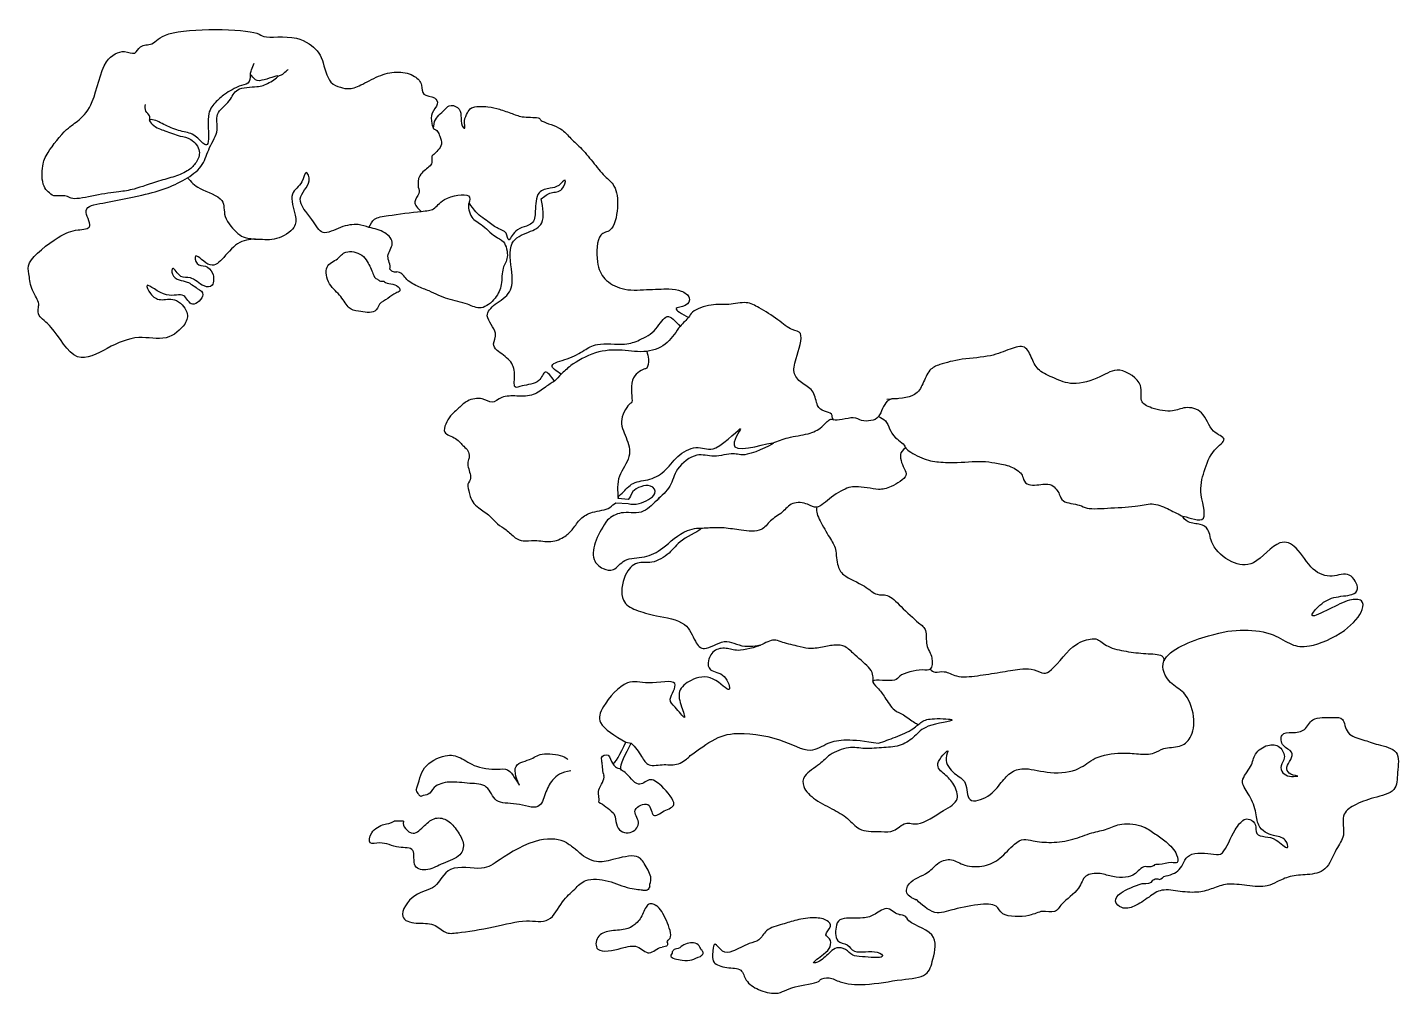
# Model space of a CAD drawing. Extents: x -37 to 169, y -38 to 107.
import ezdxf

# ---------------------------------------------------------------- set-up
doc = ezdxf.new("R2010")
doc.units = 0
doc.layers.add('MODELSKETCH_VISIBLE', color=7, linetype='CONTINUOUS')

msp = doc.modelspace()

# ---------------------------------------------------------------- linework, layer by layer
at = {"layer": 'MODELSKETCH_VISIBLE'}
for p, q in [((51.06, 35.65), (52.9, 35.54)), ((52.88, 36.18), (51.38, 36.3)), ((52.54, -0.38), (53.35, -0.52)), ((19.09, -12.24), (17.68, -12.24)), ((65.61, -31.71), (65.59, -32.46))]:
    msp.add_line(p, q, dxfattribs=at)
for points, knots in [([(-33.53, 81.82), (-34.09, 82.21), (-35.35, 83.06), (-35.32, 86.51), (-34.51, 88.38), (-31.67, 92.02), (-29.61, 93.16), (-27.26, 95.88), (-26.34, 102.33), (-23.04, 103.97), (-21.2, 102.87), (-20.63, 104.64), (-18.38, 104.45), (-16.88, 107.28), (-2.56, 106.9), (-2.21, 105.43), (3.27, 106.25), (6.22, 103.73), (6.94, 102.35), (7.83, 98.63), (9.09, 98.31), (9.61, 98.19)], [0, 0, 0, 0, 0.043194, 0.096011, 0.140845, 0.204244, 0.25072, 0.306302, 0.382467, 0.435309, 0.473158, 0.507527, 0.547357, 0.599244, 0.709016, 0.741921, 0.808689, 0.866363, 0.904941, 0.961524, 1, 1, 1, 1]), ([(-3.94, 100.12), (-3.9, 100.33), (-3.8, 100.83), (-3.52, 101.47), (-3.37, 101.83)], [0, 0, 0, 0, 0.443896, 1, 1, 1, 1]), ([(-35.83, 65.06), (-35.78, 65.28), (-35.66, 65.9), (-37.09, 67.9), (-37.16, 70.13), (-37.75, 71.99), (-32.8, 75.91), (-30.24, 76.8), (-27.25, 76.85), (-29.58, 80.16), (-25.75, 80.8), (-20.27, 81.9), (-16.51, 82.92), (-13.37, 84.43), (-10.9, 86.39), (-10.26, 89.16), (-8.5, 91.66), (-9.47, 94.28), (-6.85, 96), (-6.21, 98.23), (-2.81, 98.18), (-1.34, 98.62), (1.23, 100.44), (-2.35, 99.01), (-3.34, 99.22), (-4.12, 100.65), (-3.83, 98.68), (-5.35, 98.55), (-6.71, 97.79), (-7.85, 97.14), (-9.35, 95.82), (-10.69, 94.09), (-9.95, 89.59), (-10.94, 89.42), (-12.17, 91.15), (-14.2, 91.49), (-16.43, 92.23), (-18.18, 93.29), (-19.38, 93.37), (-18.66, 92.51), (-17.71, 91.93), (-16.8, 91.65), (-15.63, 91.22), (-14.5, 90.78), (-12.78, 90.58), (-11.23, 88.61), (-12.06, 86.8), (-13.15, 85.61), (-15.39, 84.67), (-17.75, 84.1), (-21.45, 82.76), (-23.72, 82.44), (-27.17, 82.02), (-30.67, 81.14), (-31.41, 81.91), (-32.73, 81.86), (-33.53, 81.82)], [0, 0, 0, 0, 0.011153, 0.030749, 0.049905, 0.066294, 0.097128, 0.120026, 0.137558, 0.157321, 0.178537, 0.209969, 0.235458, 0.259171, 0.281357, 0.30276, 0.324562, 0.344067, 0.365235, 0.383681, 0.405592, 0.423521, 0.439851, 0.459961, 0.47405, 0.485914, 0.499315, 0.513897, 0.53005, 0.54476, 0.562364, 0.581758, 0.607724, 0.616528, 0.634257, 0.652738, 0.672527, 0.691383, 0.702261, 0.713222, 0.727255, 0.739816, 0.753953, 0.768112, 0.784765, 0.803664, 0.820641, 0.836905, 0.856327, 0.876899, 0.901989, 0.921601, 0.946018, 0.969581, 0.981549, 1, 1, 1, 1]), ([(0.18, 99.86), (0.37, 99.9), (0.77, 99.99), (1.41, 100.59), (1.66, 100.79), (1.76, 100.87)], [0, 0, 0, 0, 0.325097, 0.718879, 1, 1, 1, 1]), ([(9.61, 98.19), (10.05, 98.06), (11.04, 97.78), (13.05, 98.65), (15.63, 100.12), (18.31, 100.65), (20.83, 100.05), (22.01, 98.61), (21.76, 96.82), (23.91, 96.86), (24.45, 95.56), (23.15, 94.33), (23.28, 93.26), (23.35, 92.72)], [0, 0, 0, 0, 0.079436, 0.176734, 0.293232, 0.404308, 0.509762, 0.597573, 0.676226, 0.7637, 0.831834, 0.916097, 1, 1, 1, 1]), ([(-19.11, 93.23), (-19.07, 93.45), (-18.97, 93.94), (-19.83, 94.55), (-19.77, 95.23), (-19.73, 95.58)], [0, 0, 0, 0, 0.294199, 0.639164, 1, 1, 1, 1]), ([(23.35, 92.72), (23.46, 92.35), (23.7, 91.56), (23.53, 93.33), (25.28, 94.64), (25.84, 95.61), (27.45, 95.3), (27.85, 93.92), (27.67, 92.46), (28.51, 91.71), (28.1, 93.26), (28.76, 94.31), (29.16, 95.34), (31.91, 95.33), (33.47, 94.9), (35.53, 94.21), (37.03, 93.56), (39.65, 93.72), (39.64, 93), (42.75, 92.29), (44.03, 90.62), (45.78, 89.12), (47.56, 87), (49.28, 84.73), (51.08, 83.47), (51.52, 80.11), (50.62, 76.28), (48.23, 76.46), (48, 71.68), (49.15, 69.24), (51.96, 67.52), (55.62, 67.73), (58.96, 67.89), (60.82, 67.7), (62.46, 66.61), (61.72, 65.1), (59.21, 65.06), (60.98, 64.1), (61.96, 63.56)], [0, 0, 0, 0, 0.017616, 0.038007, 0.068058, 0.088449, 0.111152, 0.13429, 0.159109, 0.173958, 0.194845, 0.217882, 0.237303, 0.268923, 0.295817, 0.324503, 0.351794, 0.382167, 0.39545, 0.4294, 0.45931, 0.489299, 0.523082, 0.556882, 0.585573, 0.622257, 0.659796, 0.685306, 0.725852, 0.759398, 0.79405, 0.832742, 0.869498, 0.897219, 0.922538, 0.94534, 0.969653, 1, 1, 1, 1]), ([(23.61, 92), (23.84, 91.86), (24.3, 91.57), (24.54, 90.82), (25.02, 89.56), (24.28, 88.74), (23.74, 88.04), (23.22, 87.92), (23.51, 86.76), (22.92, 86.14), (21.26, 85.04), (21.22, 83.14), (21.68, 82.18), (20.3, 80.89), (21.24, 79.98), (21.74, 79.51)], [0, 0, 0, 0, 0.064927, 0.130466, 0.21282, 0.288024, 0.357131, 0.403656, 0.476539, 0.543427, 0.645064, 0.742734, 0.815398, 0.903052, 1, 1, 1, 1]), ([(13.9, 77.09), (13.38, 77.27), (12.22, 77.69), (9.64, 77.31), (6.74, 75.59), (5.5, 78.43), (2.46, 81.37), (5.51, 83.72), (4.28, 86.12), (4.07, 83.53), (1.69, 82.36), (2.95, 78.92), (2.96, 76.93), (-0.03, 75.01), (-2.76, 75.39), (-5.75, 75.21), (-7.83, 72.64), (-9.85, 70.52), (-12.53, 73.75), (-12.11, 71.25), (-10.62, 71.43), (-9.4, 70.37), (-9.4, 68.12), (-11.08, 68.04), (-12.88, 69.93), (-14.43, 69.2), (-15.74, 71.6), (-15.84, 69.82), (-14.65, 69.06), (-13.37, 69.02), (-12.02, 67.9), (-10.43, 67.12), (-12.89, 64.59), (-13.8, 67.6), (-16.48, 66.11), (-20.14, 69.35), (-18.97, 66.84), (-17.51, 65.94), (-15.22, 66.71), (-13.14, 64.39), (-13.6, 62.38), (-16.6, 59.79), (-20.87, 61.06), (-25.37, 59.08), (-30.35, 56.04), (-33.53, 62.3), (-35.92, 63.61), (-35.86, 64.59), (-35.83, 65.06)], [0, 0, 0, 0, 0.018876, 0.042442, 0.066341, 0.089605, 0.116908, 0.142023, 0.158927, 0.177026, 0.199171, 0.224892, 0.244669, 0.270099, 0.294343, 0.318386, 0.344698, 0.366854, 0.389884, 0.405382, 0.421934, 0.4396, 0.459023, 0.474964, 0.497361, 0.514648, 0.533653, 0.547185, 0.563985, 0.580135, 0.599485, 0.615812, 0.636929, 0.656642, 0.679844, 0.705976, 0.722845, 0.741929, 0.763055, 0.786371, 0.805912, 0.832874, 0.862205, 0.894542, 0.925717, 0.960892, 0.983962, 1, 1, 1, 1]), ([(-13.39, 84.56), (-12.89, 83.99), (-11.76, 82.73), (-7.49, 81.57), (-8.26, 78.63), (-5.85, 76.1), (-4.8, 75.47), (-3.52, 75.36), (-2.81, 75.3)], [0, 0, 0, 0, 0.167972, 0.374503, 0.541125, 0.732187, 0.851235, 1, 1, 1, 1]), ([(39.83, 81.39), (40.29, 81.76), (41.23, 82.51), (43.05, 82.34), (43.78, 84.87), (42.38, 83.15), (41.22, 83), (39.02, 82.64), (38.92, 79.53), (38.83, 77.33), (35.79, 77.09), (34.84, 74.48), (34.7, 76.55), (33.24, 76.82), (31.79, 78.04), (29.78, 79.32), (28.69, 81.51), (29, 78.39), (30.85, 77.74), (32.76, 75.57), (34.33, 75.21), (35.03, 72.48), (33.84, 71.05), (33.97, 68.43), (33.08, 66.4), (30.79, 64.49), (28.7, 65.7), (25.69, 66.21), (23.87, 67.1), (22.96, 67.54)], [0, 0, 0, 0, 0.03479, 0.06902, 0.100596, 0.129958, 0.160496, 0.195914, 0.240158, 0.276334, 0.319721, 0.353855, 0.381391, 0.412018, 0.448173, 0.4911, 0.521367, 0.557141, 0.594954, 0.638588, 0.670918, 0.711394, 0.746552, 0.787791, 0.827464, 0.869504, 0.908022, 0.954049, 1, 1, 1, 1]), ([(13.9, 77.09), (14.13, 77.57), (14.63, 78.6), (16.9, 78.85), (21.66, 79.58), (23.8, 79.61), (24.85, 81.61), (29.44, 82.46), (29.04, 81.15), (28.92, 80.7)], [0, 0, 0, 0, 0.113321, 0.250069, 0.457037, 0.586392, 0.722396, 0.900308, 1, 1, 1, 1]), ([(32.87, 65.53), (33.72, 66.09), (35.45, 67.22), (35.55, 70.27), (34.59, 75.13), (37.9, 76.33), (40.51, 77.51), (40.07, 80.02), (39.83, 81.39)], [0, 0, 0, 0, 0.158178, 0.318313, 0.514496, 0.676089, 0.822532, 1, 1, 1, 1]), ([(17.06, 70.83), (17.24, 71.51), (16.2, 72.77), (17.96, 74.68), (16.31, 76.55), (14.74, 76.9), (13.9, 77.09)], [0, 0, 0, 0, 0.241711, 0.485917, 0.726778, 1, 1, 1, 1]), ([(16.15, 69.01), (16.22, 68.63), (18.26, 68.71), (18.75, 67.41), (17.81, 67.26), (16.79, 66.35), (15.32, 65.7), (15.04, 64.04), (12.26, 64.47), (10.78, 64.77), (9.76, 66.88), (7.77, 68.33), (7.04, 71.41), (9.3, 72.23), (10.26, 73.75), (13.11, 73.25), (14.12, 71.04), (14.48, 70.22), (14.81, 69.36), (15.2, 69.31)], [0, 0, 0, 0, 0.064424, 0.108698, 0.14664, 0.200466, 0.256833, 0.308343, 0.379052, 0.435049, 0.500912, 0.573827, 0.646218, 0.710462, 0.768557, 0.839323, 0.907742, 0.952907, 1, 1, 1, 1]), ([(17.06, 70.83), (17.15, 70.7), (17.36, 70.43), (17.83, 70.41), (18.09, 70.39)], [0, 0, 0, 0, 0.445913, 1, 1, 1, 1]), ([(22.96, 67.54), (22.38, 67.75), (21.18, 68.17), (19.34, 69.27), (18.72, 70.44), (18.09, 70.39)], [0, 0, 0, 0, 0.33371, 0.689063, 1, 1, 1, 1]), ([(15.2, 69.31), (15.33, 69.19), (15.59, 68.93), (15.96, 68.99), (16.15, 69.01)], [0, 0, 0, 0, 0.497361, 1, 1, 1, 1]), ([(41.81, 53.97), (41.29, 54.69), (40.3, 56.06), (39.69, 53.52), (37.03, 53.42), (35.53, 52.66), (36.01, 55.23), (35.29, 57.19), (33.16, 58.46), (32.37, 59.56), (33.55, 61.26), (30.92, 63.83), (32.25, 64.99), (32.87, 65.53)], [0, 0, 0, 0, 0.091308, 0.174665, 0.281362, 0.349198, 0.440505, 0.537466, 0.639374, 0.709053, 0.792897, 0.904773, 1, 1, 1, 1]), ([(93.42, 51.32), (92.84, 51.33), (91.54, 51.34), (90.8, 48.42), (89.45, 47.97), (87.89, 47.89), (86.92, 48.85), (83.38, 47.54), (83.74, 49.23), (82.3, 49.34), (81.17, 50.19), (81.01, 52.55), (79.12, 53.48), (77.55, 55.05), (78.09, 57.26), (79.48, 61.51), (77.35, 61.52), (75.46, 63.31), (72.63, 64.97), (70.73, 66.07), (67.95, 65.3), (65.49, 65.7), (62.42, 64.53), (62.05, 63.49), (60.52, 62.22), (59.01, 59.49), (55.66, 58.08), (51.95, 58.76), (47.96, 58.57), (44.25, 56.43), (42.87, 55.05), (42.14, 54.31), (41.81, 53.97)], [0, 0, 0, 0, 0.028603, 0.064842, 0.090679, 0.117195, 0.143043, 0.181578, 0.202663, 0.226903, 0.252818, 0.285405, 0.317229, 0.348414, 0.382681, 0.426334, 0.452605, 0.488883, 0.529844, 0.562322, 0.598782, 0.635385, 0.674155, 0.696587, 0.727104, 0.766564, 0.807764, 0.850906, 0.895976, 0.941712, 0.972932, 1, 1, 1, 1]), ([(42.83, 55.01), (42.09, 55.48), (40.51, 56.5), (44.04, 57.26), (46.28, 58.58), (48.18, 59.82), (52.44, 59.31), (54.58, 60.1), (57.23, 61.48), (58.62, 64.59), (60.01, 63), (60.71, 62.2)], [0, 0, 0, 0, 0.094804, 0.203604, 0.319526, 0.421032, 0.559718, 0.664782, 0.78351, 0.892104, 1, 1, 1, 1]), ([(55.68, 58.44), (55.8, 58.08), (56.06, 57.34), (55.78, 55.78), (55.2, 55.85), (52.79, 54.43), (53.71, 50.7), (53.09, 50.73), (51.33, 48.06), (52.66, 45.56), (53.55, 42.48), (51.1, 39.75), (51.29, 37.45), (51.38, 36.3)], [0, 0, 0, 0, 0.07114, 0.14578, 0.188536, 0.288065, 0.403881, 0.442309, 0.547924, 0.6558, 0.765588, 0.882182, 1, 1, 1, 1]), ([(90.56, -0.52), (91.39, -0.23), (93.07, 0.36), (95.78, 1.51), (97.04, 2.85), (98.65, 3.31), (103.52, 3.02), (97.47, 2.28), (96.15, 0.56), (94, -1.05), (91.35, -1.12), (88.49, -1.46), (86.07, -0.9), (83.09, -2.14), (81.86, -3.72), (79.16, -5.23), (79.06, -7.2), (81.03, -9.21), (83.91, -10.46), (86.2, -11.95), (87.78, -13.93), (90.98, -13.72), (92.84, -14), (94.6, -12.13), (96.56, -13.18), (100.26, -10.61), (102.92, -9.2), (101.95, -6.6), (100.61, -5.2), (98.64, -3.79), (101.57, -0.86), (100.23, -3.06), (101.87, -5.29), (104.04, -6.13), (103.66, -9.84), (107.4, -8.61), (108.95, -6.47), (110.5, -4.67), (112.8, -4.1), (116.4, -5.24), (120.86, -4.67), (122.93, -2.46), (127.08, -1.84), (129.54, -2.18), (132.08, -2.2), (133.39, -1.09), (135.93, -1.21), (137.74, 0.21), (138.31, 3.57), (136.75, 7.39), (134.29, 8.26), (131.97, 12.74), (140.51, 15.99), (145.33, 16.74), (150, 16.1), (152.61, 14.15), (155.49, 13.78), (160.8, 16.06), (163.56, 19.28), (163.47, 21.21), (161.12, 21.12), (158.7, 19.78), (154.98, 18), (156.83, 20.34), (158.89, 21.61), (161.75, 21.66), (163.04, 22.58), (161.52, 25.56), (158.73, 24.22), (155.61, 25.36), (153.7, 29.06), (150.69, 30.47), (147.19, 25.87), (143.58, 26.44), (140.47, 29.15), (140.4, 31.68), (138.95, 32.61), (137.25, 32.43), (135.54, 34.26), (140.57, 31.83), (138.64, 37.22), (139.47, 40.29), (140.63, 43.61), (143.42, 45.34), (140.4, 46.2), (139.64, 49.59), (136.63, 50.24), (134.85, 49.18), (131.7, 49.76), (129.61, 50.88), (130.68, 53.55), (126.69, 56.42), (123.97, 54.41), (119.77, 53.16), (117.09, 54.41), (114.56, 55.39), (113.65, 57.25), (112.72, 59.57), (110.2, 58.77), (107.43, 57.56), (103.18, 57.4), (99.85, 56.54), (98.12, 55.79), (97.23, 53.51), (96.15, 51.49), (93.42, 51.32), (91.82, 51.22)], [0, 0, 0, 0, 0.009575, 0.019519, 0.027087, 0.035227, 0.044733, 0.055936, 0.065195, 0.07427, 0.083728, 0.093549, 0.102709, 0.112743, 0.121199, 0.131041, 0.138387, 0.147826, 0.158279, 0.167874, 0.17681, 0.186885, 0.194814, 0.203285, 0.211104, 0.223284, 0.232858, 0.24148, 0.249948, 0.257927, 0.267001, 0.273275, 0.282685, 0.291308, 0.300597, 0.310258, 0.320082, 0.328792, 0.337308, 0.348639, 0.360672, 0.370674, 0.382235, 0.391685, 0.400594, 0.408016, 0.416969, 0.425322, 0.435817, 0.447197, 0.456516, 0.467226, 0.483382, 0.496986, 0.509211, 0.519441, 0.528994, 0.542977, 0.554834, 0.561461, 0.569237, 0.579922, 0.589523, 0.596921, 0.606525, 0.616215, 0.622527, 0.631582, 0.640944, 0.651087, 0.662857, 0.672135, 0.685124, 0.695655, 0.707118, 0.715951, 0.722905, 0.730798, 0.736852, 0.746621, 0.757791, 0.768831, 0.779828, 0.788424, 0.796641, 0.807201, 0.816499, 0.824736, 0.835055, 0.843181, 0.851884, 0.863325, 0.87366, 0.885566, 0.895508, 0.904807, 0.913169, 0.921542, 0.930047, 0.940352, 0.952437, 0.963225, 0.970912, 0.97973, 0.988074, 1, 1, 1, 1]), ([(41.81, 53.97), (41.36, 53.69), (40.41, 53.09), (38.69, 51.65), (36.18, 51.72), (33.87, 51.8), (32.42, 50.35), (30.99, 51.64), (28.59, 51.12), (27.5, 49.92), (26.08, 48.8), (25.47, 47.57), (24.89, 46.04), (27.12, 45.49), (28.07, 44.15), (28.88, 43.58), (29.03, 42.64), (28.88, 42.16), (28.62, 41.2), (29.52, 39.32), (28.56, 38.55), (29.01, 37.2), (29.04, 36.82), (29.47, 35.69), (30.41, 34.85), (32.15, 33.75), (33.18, 32.39), (34.57, 31.67), (35.85, 30.32), (37.09, 29.8), (38.9, 30.15), (41.28, 29.56), (43.44, 30.51), (44.63, 31.71), (45.66, 33.36), (47.42, 34.39), (50.28, 34.65), (50.69, 35.52), (51.06, 35.65)], [0, 0, 0, 0, 0.028467, 0.061, 0.095963, 0.129621, 0.158074, 0.1859, 0.219159, 0.247758, 0.277113, 0.303737, 0.328178, 0.358824, 0.387625, 0.40924, 0.42973, 0.445331, 0.466987, 0.497501, 0.51998, 0.544683, 0.559172, 0.582306, 0.607684, 0.639444, 0.668378, 0.696084, 0.726026, 0.750999, 0.780612, 0.815225, 0.848481, 0.877282, 0.907543, 0.939473, 0.975997, 1, 1, 1, 1]), ([(90.56, 48.66), (90.94, 48.47), (91.7, 48.1), (92.24, 46.72), (92.86, 45.43), (95.23, 44.01), (93.39, 43.31), (94.34, 40.78), (95.13, 39.66), (92.41, 37.93), (90.61, 37.55), (88.89, 37.97), (87.14, 38.06), (86.01, 38.09), (83.43, 36.64), (81.31, 34.52), (79.95, 35.61), (77.44, 35.9), (76.16, 34.11), (74.15, 33.08), (73.1, 31.2), (69.78, 31.49), (67.44, 31.95), (64.97, 31.89), (64.16, 31.8), (63.82, 31.77)], [0, 0, 0, 0, 0.03491, 0.071865, 0.111784, 0.156989, 0.189663, 0.238588, 0.272075, 0.324488, 0.368694, 0.410273, 0.451422, 0.484478, 0.53893, 0.590901, 0.628715, 0.676109, 0.721439, 0.768448, 0.812043, 0.866757, 0.917807, 0.96659, 1, 1, 1, 1]), ([(74.71, 44.69), (75.42, 44.97), (76.94, 45.58), (79.98, 45.9), (82.01, 46.87), (83.12, 48.35), (83.61, 48.21), (83.8, 48.15)], [0, 0, 0, 0, 0.226089, 0.480629, 0.702428, 0.889438, 1, 1, 1, 1]), ([(51.38, 36.3), (51.25, 36.5), (52.17, 37.21), (53.52, 38.91), (56.27, 39), (58.74, 40.52), (60.39, 43.04), (63.55, 44.46), (65.89, 42.78), (71.56, 48.97), (66.43, 42.08), (78.29, 46.16), (70.32, 42.32), (68.86, 43.38), (65.7, 42.32), (63.18, 43.38), (59.93, 40.85), (59.45, 38.02), (57.17, 36.08), (55.04, 33.75), (51.77, 34.52), (50.41, 33.55), (49.77, 33.1)], [0, 0, 0, 0, 0.029554, 0.073104, 0.120153, 0.168954, 0.219961, 0.270561, 0.318122, 0.381345, 0.430534, 0.501022, 0.561556, 0.604115, 0.653902, 0.700871, 0.756123, 0.804958, 0.854739, 0.904916, 0.955315, 1, 1, 1, 1]), ([(94.57, 44.03), (94.71, 43.84), (95.11, 43.31), (97.76, 42.06), (99.03, 41.84), (101.91, 41.61), (106.09, 42.03), (107.98, 41.65), (110.16, 41.38), (112, 40.24), (112.29, 39.47), (112.73, 38.08), (115.34, 38.5), (116.69, 38.53), (117.88, 36.98), (118.07, 35.66), (120.92, 35.43), (121.87, 34.63), (125.66, 34.91), (129.52, 35.06), (131.97, 35.77), (134.32, 34.63), (135.72, 33.93), (136.41, 33.59)], [0, 0, 0, 0, 0.030733, 0.086415, 0.125197, 0.181008, 0.249344, 0.295443, 0.344537, 0.391794, 0.421542, 0.456913, 0.507906, 0.546628, 0.590321, 0.626317, 0.678645, 0.71587, 0.778661, 0.845594, 0.897087, 0.94906, 1, 1, 1, 1]), ([(52.9, 35.54), (53.48, 35.44), (54.45, 35.33), (57.47, 36.79), (56.37, 38.75), (53.17, 37.63), (53.28, 36.4), (52.88, 36.18)], [0, 0, 0, 0, 0.186013, 0.426252, 0.59093, 0.831865, 1, 1, 1, 1]), ([(49.77, 33.1), (49.13, 32.12), (47.9, 30.24), (47.34, 27.05), (49.02, 25.66), (50.85, 25.25), (52.24, 27.47), (55.49, 27.28), (58.23, 28.73), (61.17, 31.7), (65.18, 32.1), (60.5, 30.08), (59.33, 28.03), (56.49, 26.37), (54.16, 26.99), (52.11, 24.9), (51.58, 20.72), (54.14, 19.43), (57.07, 18.6), (61.77, 17.94), (62.82, 14.86), (64.32, 13.06), (67.49, 15.57), (69.95, 13.63), (74.33, 14.64), (69.45, 13.1), (67.99, 13.86), (65.83, 13.76), (64.77, 11.99), (65.02, 10.16), (67.6, 10.17), (68.68, 6.34), (65.62, 9.95), (62.33, 9.2), (60.19, 7.39), (60.81, 5.21), (61.83, 2.48), (59.92, 5.13), (58.7, 5.89), (61.25, 9.48), (55.57, 8.11), (52.74, 9.44), (48.92, 5.15), (48.09, 2.27), (50.9, 0.6), (52.54, -0.38)], [0, 0, 0, 0, 0.02658, 0.050825, 0.070464, 0.088272, 0.109352, 0.133885, 0.158787, 0.189039, 0.209329, 0.234985, 0.258795, 0.283162, 0.304007, 0.326921, 0.354334, 0.376297, 0.401772, 0.431596, 0.456232, 0.475075, 0.500252, 0.525537, 0.547305, 0.572268, 0.592212, 0.611492, 0.630962, 0.647806, 0.669286, 0.689778, 0.713739, 0.739651, 0.761635, 0.783321, 0.801573, 0.822033, 0.838851, 0.861051, 0.889253, 0.91463, 0.946603, 0.968823, 1, 1, 1, 1]), ([(81.25, 34.99), (81.22, 34.77), (81.12, 34.13), (82.26, 31.99), (83.59, 29.76), (84.13, 28.97), (84.29, 26.3), (85.08, 24.59), (88.55, 23.3), (90.18, 21.6), (92.03, 22.05), (93.95, 19.98), (96.5, 17.63), (97.94, 16.6), (97.51, 14.14), (98.84, 12.52), (98.52, 10.23), (97.09, 10.75), (93.46, 9.82), (93.36, 8.6), (88.71, 9.34), (90.63, 7.7), (91.48, 6.43), (92.84, 4.29), (94.29, 3.91), (95.89, 2.57), (96.39, 2.39), (96.57, 2.32)], [0, 0, 0, 0, 0.02512, 0.069913, 0.116214, 0.144385, 0.189766, 0.228668, 0.282854, 0.325736, 0.361264, 0.408169, 0.462489, 0.498572, 0.540697, 0.582511, 0.619908, 0.651713, 0.705185, 0.73389, 0.785562, 0.817101, 0.856131, 0.899979, 0.935541, 0.976189, 1, 1, 1, 1]), ([(89.71, 8.83), (89.73, 9.09), (89.77, 9.67), (89.36, 10.86), (86.96, 12.68), (85.64, 14.18), (84, 14.34), (82.12, 13.91), (79.97, 13.61), (78.39, 14.11), (75.86, 14.65), (74.83, 15.24), (73.54, 14.6), (72.78, 14.22)], [0, 0, 0, 0, 0.060938, 0.134878, 0.253599, 0.350484, 0.433498, 0.529289, 0.628441, 0.718437, 0.827085, 0.898622, 1, 1, 1, 1]), ([(98.33, 10.62), (98.55, 10.42), (99.04, 9.98), (100.56, 10.52), (102.27, 9.28), (105.51, 9.62), (108.75, 10.15), (111.74, 10.65), (113.5, 10.78), (115.14, 10.01), (116.5, 9.95), (119.5, 14.41), (122.32, 15.21), (123.56, 15.26), (125.05, 13.82), (127.88, 13.27), (130.58, 12.92), (133.32, 12.92), (133.45, 12.16), (133.5, 11.88)], [0, 0, 0, 0, 0.03734, 0.084739, 0.141056, 0.212647, 0.287707, 0.357541, 0.410957, 0.463301, 0.505983, 0.59745, 0.665906, 0.707724, 0.763305, 0.831357, 0.901012, 0.963636, 1, 1, 1, 1]), ([(152.77, 1.08), (153.47, 1.13), (154.87, 1.22), (155.59, 3.57), (158.85, 3.27), (160.64, 3.48), (160.8, 0.64), (163.55, 0.04), (165.56, -0.79), (169.13, -1.42), (168.54, -4.93), (168.62, -7.91), (164.96, -8.67), (162.12, -9.73), (160.01, -11.27), (160.91, -14.53), (159.26, -16.37), (158.11, -19.89), (155.04, -20.34), (152.48, -20.41), (150.45, -21.37), (149.06, -22.2), (145.92, -22), (143.05, -21.48), (140.84, -22.39), (138.74, -23.05), (135.95, -22.89), (133.13, -22.31), (131.25, -23.65), (129.14, -25.17), (127.18, -25.55), (125.83, -24.3), (127.03, -22.72), (129.06, -22.02), (130.21, -21.62)], [0, 0, 0, 0, 0.02766, 0.055515, 0.090104, 0.114357, 0.143761, 0.175185, 0.206152, 0.240409, 0.275075, 0.307505, 0.343423, 0.379273, 0.409, 0.442858, 0.473838, 0.510555, 0.543942, 0.576271, 0.605443, 0.63046, 0.665321, 0.699729, 0.729823, 0.759205, 0.792686, 0.825803, 0.855384, 0.887713, 0.915029, 0.938187, 0.962781, 1, 1, 1, 1]), ([(53.35, -0.52), (53.93, -1.03), (54.94, -2.46), (55.84, -4.15), (58.38, -3.55), (60.32, -4.02), (62.07, -2.59), (62.06, -2.49), (65.39, -0.01), (68.66, 1.35), (75.69, 0.47), (80.23, -2.29), (83.35, 0.06), (86.35, 0.21), (90.56, -0.52)], [0, 0, 0, 0, 0.076642, 0.138976, 0.211366, 0.28207, 0.34834, 0.364519, 0.456072, 0.552213, 0.678854, 0.785801, 0.867368, 1, 1, 1, 1]), ([(153.63, -5.46), (153.14, -5.37), (152.24, -5.19), (151.78, -4.06), (152.64, -3.03), (153.02, -1.67), (151.2, -1.16), (150.88, 1.09), (152.14, 1.08), (152.77, 1.08)], [0, 0, 0, 0, 0.144542, 0.264811, 0.405673, 0.534323, 0.689477, 0.846135, 1, 1, 1, 1]), ([(20.98, -7.59), (21.54, -6.21), (21.62, -4.04), (25.35, -2.04), (27.75, -2.54), (29.91, -4.3), (33.66, -4.5), (35.11, -4.22), (37.3, -8.41), (34.93, -3.6), (38.28, -3.14), (39.71, -1.82), (43.03, -2.32), (43.63, -2.79), (43.84, -2.96)], [0, 0, 0, 0, 0.099542, 0.199334, 0.278604, 0.365803, 0.464962, 0.529488, 0.612492, 0.697328, 0.780397, 0.856002, 0.947921, 1, 1, 1, 1]), ([(48.94, -3.35), (49.01, -3.19), (48.54, -2.61), (50.17, -1.8), (50.43, -4.74), (51.73, -2.05), (52.54, -0.38)], [0, 0, 0, 0, 0.163652, 0.371659, 0.609507, 1, 1, 1, 1]), ([(50.63, -10.97), (51.02, -11.19), (50.86, -13.82), (53.59, -14.27), (54.96, -12.37), (53.11, -10.49), (56.36, -8.93), (56.41, -12.14), (58.29, -10.52), (60.62, -9.96), (57.97, -6.84), (56.08, -5.5), (54.34, -7.54), (52.6, -4.69), (51.28, -4.62), (52.48, -2.06), (53.35, -0.52)], [0, 0, 0, 0, 0.07723, 0.148712, 0.214296, 0.281745, 0.352611, 0.418997, 0.483677, 0.548599, 0.637671, 0.709467, 0.774147, 0.854501, 0.899366, 1, 1, 1, 1]), ([(145.55, -11.97), (145.83, -11.92), (146.43, -11.81), (147.51, -12.75), (147.13, -14.3), (148.84, -14.64), (150.31, -14.73), (152.42, -16.97), (151.89, -14.67), (149.93, -14.46), (148.71, -13.97), (147.5, -12.89), (147.38, -10.61), (146.33, -8.13), (144.71, -6.17), (146.81, -4.07), (146.98, -2.02), (149.03, -0.6), (151.04, -0.77), (151.94, -2.78), (150.88, -3.81), (151.27, -5.08), (152.38, -5.57), (153.2, -5.5), (153.63, -5.46)], [0, 0, 0, 0, 0.032873, 0.07228, 0.112628, 0.154029, 0.201201, 0.251933, 0.290399, 0.339751, 0.380968, 0.423912, 0.476936, 0.53652, 0.588527, 0.644795, 0.695606, 0.749056, 0.79687, 0.844415, 0.884891, 0.9222, 0.9599, 1, 1, 1, 1]), ([(48.94, -3.35), (48.95, -3.72), (48.98, -4.43), (49.14, -5.08), (49.22, -5.39)], [0, 0, 0, 0, 0.513535, 1, 1, 1, 1]), ([(50.54, -3.5), (50.67, -3.71), (50.93, -4.14), (51.5, -4.31), (51.8, -4.4)], [0, 0, 0, 0, 0.473421, 1, 1, 1, 1]), ([(44.27, -4.66), (42.87, -4.88), (41.4, -5.84), (40.38, -8.02), (39.64, -10.8), (36.05, -9.34), (32.76, -9.78), (31.88, -6.57), (28.96, -6.65), (26.08, -6.14), (23.61, -6.87), (22.93, -8.49), (22.19, -8.23), (21.72, -8.51)], [0, 0, 0, 0, 0.103033, 0.192928, 0.279703, 0.385553, 0.487852, 0.581107, 0.675008, 0.777584, 0.868347, 0.937357, 1, 1, 1, 1]), ([(48.48, -9.36), (48.63, -8.66), (47.95, -7.61), (49.48, -5.96), (49.22, -5.39)], [0, 0, 0, 0, 0.473809, 1, 1, 1, 1]), ([(20.98, -7.59), (21.09, -7.82), (21.28, -8.23), (21.58, -8.42), (21.72, -8.51)], [0, 0, 0, 0, 0.543201, 1, 1, 1, 1]), ([(48.48, -9.36), (48.84, -9.59), (49.56, -10.05), (50.27, -10.66), (50.63, -10.97)], [0, 0, 0, 0, 0.486474, 1, 1, 1, 1]), ([(19.09, -12.24), (18.96, -12.76), (19.31, -13.31), (20.62, -14.57), (22.3, -12.84), (23.79, -11.52), (25.93, -11.99), (27.16, -13.69), (28.33, -15.41), (27.87, -17.66), (24.96, -18.5), (22.98, -19.75), (20.24, -19.42), (21.12, -16.02), (18.22, -16.42), (15.76, -15.17), (13.71, -15.97), (14.12, -13.7), (16.18, -12.53), (17.12, -12.62), (17.68, -12.24)], [0, 0, 0, 0, 0.042298, 0.088689, 0.145615, 0.201362, 0.255491, 0.312528, 0.368821, 0.42293, 0.48935, 0.5519, 0.6075, 0.668198, 0.726035, 0.793948, 0.84189, 0.890642, 0.949862, 1, 1, 1, 1]), ([(133.48, -20.58), (134.38, -20.33), (136.16, -19.94), (136.77, -16.62), (141, -17.22), (142.53, -17.44), (144.03, -13.32), (145.1, -12.37), (145.55, -11.97)], [0, 0, 0, 0, 0.164509, 0.331131, 0.527958, 0.646928, 0.851408, 1, 1, 1, 1]), ([(94.85, -23.19), (94.66, -22.78), (94.91, -21.2), (98.19, -20.18), (99.44, -18.32), (101.64, -17.75), (103.47, -19.12), (106.57, -19.15), (108.91, -17.99), (110.85, -15.67), (112.37, -14.8), (113.86, -15.28), (116.64, -15.56), (119.8, -15.1), (122.55, -13.91), (125.02, -13.55), (127.07, -12.36), (130.48, -12.88), (132.17, -14.2), (133.87, -15.29), (135.53, -17.03), (135.69, -18.75), (134.5, -18.31), (132.9, -18.91), (132.07, -18.68), (131.96, -18.94)], [0, 0, 0, 0, 0.037571, 0.090856, 0.135087, 0.176156, 0.219793, 0.270477, 0.318475, 0.36974, 0.40694, 0.442383, 0.491708, 0.545122, 0.596332, 0.642413, 0.687551, 0.740904, 0.78403, 0.826218, 0.872742, 0.904969, 0.93264, 0.972601, 1, 1, 1, 1]), ([(43.67, -15.51), (42.67, -14.97), (39.32, -14.47), (33.54, -17.95), (31.14, -19.88), (25.67, -18.45), (24.13, -22.68), (20.64, -22.77), (17.97, -26.91), (21.13, -27.79), (23.66, -27.4), (25.37, -29.28), (27.39, -29.01), (32.8, -28.3), (37.36, -26.86), (41.21, -27.83), (42.84, -24.2), (44.87, -22.54), (46.4, -20.76), (50.06, -21.07), (52.8, -22.44), (55.09, -22.55), (55.13, -22.65), (55.15, -22.67)], [0, 0, 0, 0, 0.055387, 0.125224, 0.172992, 0.231646, 0.282651, 0.332039, 0.38367, 0.424665, 0.468561, 0.508413, 0.545508, 0.609011, 0.669962, 0.719374, 0.769575, 0.814159, 0.853823, 0.903573, 0.954, 0.991993, 1, 1, 1, 1]), ([(43.67, -15.51), (44.15, -15.83), (44.99, -16.41), (45.43, -16.88), (45.62, -17.08)], [0, 0, 0, 0, 0.57542, 1, 1, 1, 1]), ([(56.14, -22.07), (56.14, -21.61), (56.61, -20.84), (55.43, -18.81), (54.35, -17.01), (50.48, -18.07), (48.16, -18.67), (46.34, -17.67), (45.62, -17.08)], [0, 0, 0, 0, 0.12272, 0.284734, 0.433736, 0.642433, 0.815788, 1, 1, 1, 1]), ([(130.89, -19.09), (130.33, -18.91), (129.21, -20.35), (127.76, -20.74), (125.74, -20.7), (123.98, -19.97), (121.36, -20.21), (120.93, -22.56), (118.02, -24.52), (117.23, -26.2), (115.04, -25.55), (113.38, -26.71), (108.92, -26.68), (108.49, -24.64), (105.31, -24.74), (101.46, -25.55), (98.77, -26.57), (96.3, -24.07), (96.23, -24.07), (96.21, -24.06)], [0, 0, 0, 0, 0.056466, 0.106936, 0.162489, 0.219297, 0.278672, 0.336899, 0.411507, 0.462253, 0.516177, 0.574737, 0.654469, 0.704204, 0.770684, 0.852424, 0.91998, 0.988874, 1, 1, 1, 1]), ([(131.96, -18.94), (131.83, -19), (131.54, -19.14), (131.12, -19.11), (130.89, -19.09)], [0, 0, 0, 0, 0.452635, 1, 1, 1, 1]), ([(56.14, -22.07), (56.05, -22.29), (55.88, -22.71), (55.15, -22.71), (55.1, -22.64), (55.08, -22.62)], [0, 0, 0, 0, 0.42838, 0.844105, 1, 1, 1, 1]), ([(131.83, -21.1), (131.95, -21.03), (132.18, -20.9), (132.45, -20.93), (132.59, -20.94)], [0, 0, 0, 0, 0.494084, 1, 1, 1, 1]), ([(55.95, -24.76), (55.56, -25), (55.15, -26.41), (53.98, -27.86), (52.45, -28.66), (50.08, -28.65), (48.09, -29.39), (47.77, -32.29), (52.01, -31.39), (54.23, -30.66), (56.11, -32.77), (57.23, -31.29), (57.99, -31.19)], [0, 0, 0, 0, 0.091279, 0.185683, 0.27366, 0.379193, 0.47591, 0.567073, 0.695707, 0.802671, 0.900544, 1, 1, 1, 1]), ([(55.95, -24.76), (56.11, -24.68), (56.47, -24.51), (56.89, -24.79), (57.11, -24.94)], [0, 0, 0, 0, 0.456525, 1, 1, 1, 1]), ([(94.85, -23.19), (95.09, -23.4), (95.55, -23.79), (96, -23.98), (96.21, -24.06)], [0, 0, 0, 0, 0.535027, 1, 1, 1, 1]), ([(58.77, -30.43), (58.74, -30.21), (59.68, -29.92), (58.68, -27.04), (57.72, -25.36), (57.11, -24.94)], [0, 0, 0, 0, 0.205478, 0.602395, 1, 1, 1, 1]), ([(93.66, -26.27), (93.22, -26.32), (91.98, -24.75), (89.98, -26.39), (88.32, -26.98), (84.92, -26.66), (84.08, -27.76), (83.94, -30.66), (86.07, -30.6), (86.68, -32.36), (90.25, -31.47), (91.86, -32.99), (87.95, -32.59), (86.67, -32.59), (85.66, -31.43), (84.21, -31.13), (83.23, -31.95), (81.96, -33.32), (80.13, -33.84), (82.47, -32.17), (83.36, -31.3), (83.45, -29.83), (82.18, -29.41), (83.68, -28.1), (82.83, -27.02), (80.89, -26.65), (78.18, -27.05), (76.17, -27.78), (73.53, -28.42), (72.73, -30.36), (71, -30.51), (68.66, -31.95), (67.06, -32.18), (65.87, -30.2), (65.66, -31.22), (65.61, -31.71)], [0, 0, 0, 0, 0.031567, 0.065063, 0.097207, 0.138069, 0.163729, 0.199051, 0.228004, 0.255503, 0.298323, 0.321201, 0.361025, 0.389151, 0.416219, 0.44262, 0.467785, 0.501044, 0.52335, 0.555704, 0.583895, 0.608983, 0.630079, 0.657396, 0.680471, 0.71248, 0.75051, 0.785122, 0.82201, 0.852838, 0.881958, 0.92019, 0.94835, 0.976861, 1, 1, 1, 1]), ([(93.66, -26.27), (93.95, -26.3), (94.5, -26.37), (94.74, -26.75), (94.85, -26.93)], [0, 0, 0, 0, 0.534043, 1, 1, 1, 1]), ([(65.59, -32.46), (65.61, -32.84), (65.55, -33.7), (67.72, -34.42), (70.1, -34.27), (70.47, -36.39), (72.44, -37.71), (75.03, -38.36), (76.49, -37.74), (77.83, -37.1), (81.68, -36.57), (81.71, -36), (83.31, -35.62), (84.81, -36.65), (88.7, -37.04), (93.84, -36), (98.01, -35.78), (98.75, -33.01), (99.78, -28.7), (95.33, -27.81), (94.85, -26.93)], [0, 0, 0, 0, 0.037025, 0.088725, 0.141607, 0.188869, 0.24394, 0.302204, 0.345143, 0.39207, 0.460694, 0.483513, 0.525222, 0.573263, 0.643117, 0.728354, 0.797588, 0.855129, 0.923934, 1, 1, 1, 1]), ([(58.77, -30.43), (58.81, -30.63), (58.92, -31.08), (58.32, -31.15), (57.99, -31.19)], [0, 0, 0, 0, 0.446274, 1, 1, 1, 1]), ([(64, -31.71), (63.83, -31.61), (63.75, -31.15), (63, -30.36), (60.96, -30.75), (60.56, -31.47), (60.17, -31.43)], [0, 0, 0, 0, 0.185366, 0.421495, 0.752748, 1, 1, 1, 1]), ([(59.53, -31.92), (59.55, -32.16), (58.77, -32.74), (61.16, -33.27), (62.46, -33.21), (63.29, -32.73), (63.76, -32.61)], [0, 0, 0, 0, 0.182558, 0.477085, 0.742821, 1, 1, 1, 1]), ([(60.17, -31.43), (60.03, -31.46), (59.76, -31.52), (59.61, -31.78), (59.53, -31.92)], [0, 0, 0, 0, 0.489181, 1, 1, 1, 1]), ([(64, -31.71), (64.09, -31.88), (64.27, -32.23), (63.94, -32.48), (63.76, -32.61)], [0, 0, 0, 0, 0.486882, 1, 1, 1, 1])]:
    msp.add_open_spline(points, degree=3, knots=knots, dxfattribs=at)
for points in [[(56.73, 36.79), (56.65, 36.79), (56.63, 36.75), (56.65, 36.69)], [(57.39, 36.2), (57.52, 36.19), (57.61, 36.28), (57.57, 36.37)], [(132.59, -20.94), (132.88, -21.13), (133.18, -20.85), (133.48, -20.58)], [(130.21, -21.62), (130.94, -21.62), (131.67, -21.61), (131.83, -21.1)]]:
    msp.add_open_spline(points, degree=3, dxfattribs=at)

doc.saveas('drawing.dxf')
